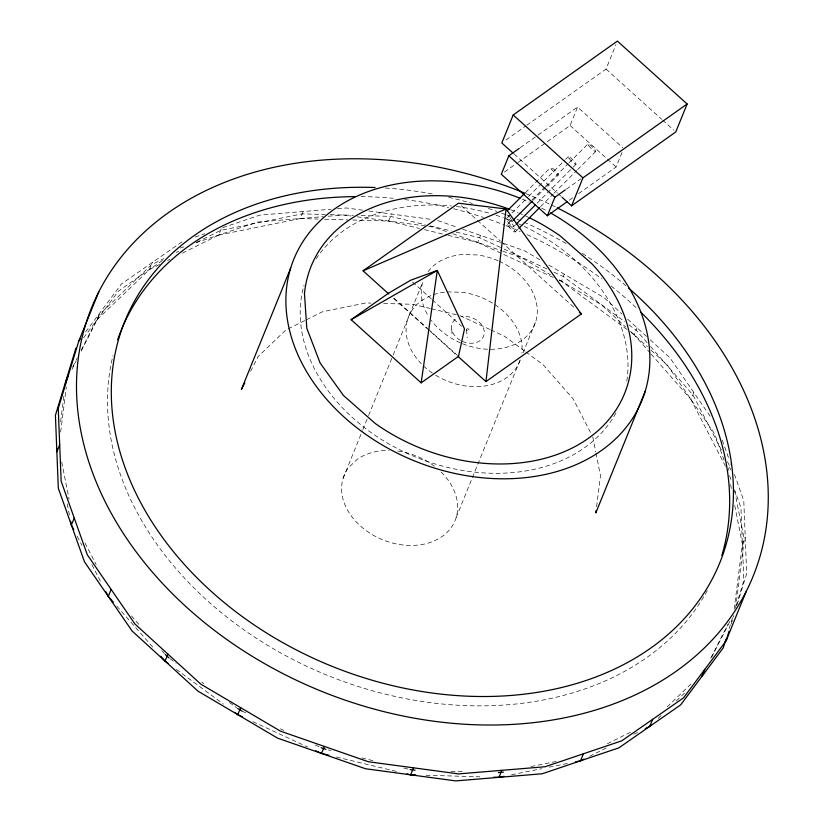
<?xml version="1.0" encoding="UTF-8"?>
<svg xmlns="http://www.w3.org/2000/svg" width="822" height="822" viewBox="0 0 822 822"><rect width="100%" height="100%" fill="white"/><g stroke="black" fill="none" stroke-linecap="round" stroke-linejoin="round"><path stroke-width="0.62" stroke-dasharray="4.11 3.08" d="M60.643 421.748L64.116 394.211M60.653 432.095L66.325 387.039M596.587 506.732L600.492 475.733L596.012 453.158M734.19 609.164L742.389 544.082L745.225 537.074M735.608 608.249L744.28 539.417L734.673 491.001M729.155 628.594L732.823 616.572M736.132 605.763L743.838 580.538L740.93 507.626L734.601 489.83M731.261 623.99L733.83 615.575M737.139 604.766L746.684 573.53L743.776 500.629L734.498 474.52M81.193 351.179L97.273 319.522L100.109 312.524M97.273 319.522L149.46 269.513L152.306 262.506M182.371 253.135L218.693 235.071L221.539 228.064M218.693 235.071L300.256 218.539L303.102 211.531M352.751 220.029L388.601 221.046L391.447 214.039M343.113 478.26L362.358 430.872M362.831 429.68L368.133 416.651M368.605 415.47L392.669 356.224M393.142 355.042L422.744 282.131A59.893 45.138 22.1 0 0 428.57 316.347M447.99 235.298L477.685 242.418L480.531 235.421M517.994 162.448L570.088 125.519L577.589 107.045L622.686 147.693M526.83 125.232L606.019 69.089L615.966 44.604M456.138 517.603L520.12 360.015M522.977 352.998L535.78 321.474M627.022 329.499L561.457 281.216L564.303 274.209M578.616 193.612L616.12 167.02L623.158 149.696M650.294 353.121L634.194 334.77L637.04 327.773M725.507 466.31L690.953 399.451L693.799 392.454M727.85 470.842L730.696 463.844M72.747 366.848L77.35 357.806M81.368 349.895L99.164 314.857L151.351 264.838L163.835 258.632M72.007 369.263L76.025 361.351M250.607 371.339L258.118 356.553L285.82 330.012L305.342 320.303M710.763 658.114L727.994 624.196M711.739 657.127L730.111 620.959M85.652 331.883L121.42 283.991L183.183 241.031M83.577 337.863L118.574 290.988L163.866 259.485M525.34 192.728L550.658 167.4M506.948 218.056L527.703 197.301M528.608 196.396L564.693 160.29M565.598 159.386L568.3 156.683M507.554 224.385L512.075 219.864M531.957 199.972L544.606 187.313M545.51 186.409L568.105 163.814M569.009 162.91L587.987 143.922M533.026 200.332L545.685 187.663M546.589 186.758L558.344 175.004M513.74 226.564L515.538 224.755M537.198 203.096L572.379 167.894M573.283 166.989L575.996 164.287M515.24 231.979L517.952 229.266M540.547 206.671L553.196 194.013M554.1 193.108L576.695 170.514M577.599 169.609L595.673 151.525M667.248 706.766L692.884 682.209M658.032 718.459L661.689 714.955M676.342 700.909L684.582 693.018M505.992 140.007L525.792 125.972M520.285 147.672L536.951 135.846M537.999 135.116L577.589 107.045M504.441 172.055L516.946 163.188M566.317 189.173L580.907 178.826M569.235 200.26L573.407 197.301M176.329 252.416L178.59 251.285M196.756 242.254L220.594 230.396L302.157 213.864L325.204 214.521M149.46 269.513L159.674 264.427M167.616 260.482L169.887 259.351M306.483 319.727L322.563 311.733L365.852 302.958L370.917 303.102M607.417 743.705L632.385 731.282M589.631 756.281L606.657 747.815M633.896 734.262L638.437 732.001M195.174 236.972L204.76 233.736M222.741 227.653L259.896 215.097L331.06 209.22M180.337 248.028L183.933 246.816M195.924 242.767L257.05 222.104L323.138 216.648M531.002 766.556L557.347 761.223M511.531 774.786L541.647 768.683M549.178 767.162L569.256 763.093M337.421 208.696L346.319 207.966L362.615 210.155M328.225 216.227L343.473 214.974L350.994 215.981M330.321 214.665L353.368 215.323M361.053 215.539L390.491 216.371L425.138 224.683M300.256 218.539L318.186 219.042M324.587 219.227L347.634 219.885M447.281 291.882L462.231 292.303A59.893 45.138 22.1 0 1 521.847 353.018M383.586 303.462L412.736 304.284L430.153 308.466M450.949 771.242L465.036 771.642M426.012 775.259L479.781 776.79M368.883 210.997L432.804 219.608M357.262 216.823L427.461 226.276M428.714 226.44L433.728 227.119L447.98 232.081M430.091 225.875L451.124 230.92M456.076 232.112L479.586 237.753L502.848 248.532M388.601 221.046L419.528 228.465M424.481 229.657L446.757 235M431.396 308.764L456.282 314.734M328.41 749.962L330.876 750.558M361.814 757.976L375.428 761.244M403.879 768.077L408.832 769.269M336.404 757.011L397.036 771.56M437.756 220.532L457.957 227.56M462.704 229.215L524.498 250.72L539.972 259.855M452.737 233.736L501.451 250.7M502.643 251.111L521.651 257.728L550.401 274.692M504.02 249.066L548.223 269.544M554.049 272.236L563.347 276.541L624.823 321.803M477.685 242.418L553.309 277.446M559.124 280.138L561.457 281.216M460.012 315.638L489.655 329.355M490.796 329.889L504.472 336.219L524.785 351.179M242.017 711.061L247.833 713.753M280.405 728.847L283.898 730.46M315.309 745.009L321.125 747.701M252.919 721.654L307.592 746.982M548.819 265.074L604.108 297.698L621.987 314.025M559.248 279.912L601.262 304.705L625.727 327.043M628.922 324.824L636.094 330.105L647.109 342.651M631.121 332.509L634.194 334.77M525.803 351.929L543.075 364.649L573.201 398.968L591.049 433.513M170.02 658.689L176.165 663.21M201.78 682.075L203.825 683.585M229.441 702.44L236.613 707.721M176.319 669.396L223.45 704.094M606.019 69.089L661.628 119.221M662.573 120.074L673.886 130.266M570.088 125.519L616.12 167.02M514.079 154.012L557.439 193.098M558.374 193.941L561.21 196.489M461.276 205.798L476.513 219.536M477.469 220.388L500.331 241M501.286 241.863L575.575 308.836M412.49 281.967L431.406 299.023M432.351 299.876L461.676 326.313M394.139 298.345L427.265 328.214M428.211 329.067L457.556 355.515M393.553 298.294L429.742 330.927M430.697 331.79L457.371 355.834M627.628 319.183L646.452 336.362M650.212 339.794L669.971 357.847L711.122 417.617M630.433 331.338L647.366 346.802M651.137 350.244L667.135 364.845L714.77 434.057L724.48 461.348M650.49 346.514L692.843 394.786L721.552 450.312M651.137 354.087L690.953 399.451M131.366 615.884L140.685 626.498M161.862 650.634L164.4 653.531M116.765 606.071L154.033 648.548M727.408 461.645L729.751 466.177L730.491 469.896M85.005 543.013L96.133 564.55M77.247 536.355L81.933 545.418M91.889 564.683L101.27 582.819M722.261 440.109L729.433 460.279M729.535 475.589L731.652 481.528M730.563 484.497L731.549 489.46M734.745 505.602L742.389 544.082M592.785 436.862L595.765 451.905M61.712 462.015L69.099 499.252M67.209 503.917L69.428 515.096M466.598 329.807L467.143 337.883M451.761 329.663L452.192 336.136M385.384 188.043A321.053 241.935 22.1 0 1 433.584 194.167M448.658 197.321A321.053 241.935 22.1 0 1 472.383 203.476M488.34 208.469A321.053 241.935 22.1 0 1 496.755 211.388M501.502 213.114A321.053 241.935 22.1 0 1 509.804 216.299M516.894 219.176A321.053 241.935 22.1 0 1 522.782 221.683M523.953 222.197A321.053 241.935 22.1 0 1 567.016 244.052M582.377 253.443A321.053 241.935 22.1 0 1 625.758 285.604M499.19 261.252A59.893 45.138 22.1 0 1 534.166 325.718A59.893 45.138 22.1 0 1 461.563 343.329M460.443 342.856A59.893 45.138 22.1 0 1 431.334 320.385M428.098 271.609A59.893 45.138 22.1 0 1 462.447 254.522L477.397 254.943A59.893 45.138 22.1 0 1 498.081 260.759M441.116 472.023A59.893 45.138 22.1 0 1 444.199 534.917A59.893 45.138 22.1 0 1 367.177 531.351A59.893 45.138 22.1 0 1 348.456 467.739L357.282 459.282A59.893 45.138 22.1 0 1 388.95 450.435M397.756 451.073A59.893 45.138 22.1 0 1 434.478 466.28M707.28 590.545A321.053 241.935 22.1 0 1 331.174 676.845A321.053 241.935 22.1 0 1 112.994 355.536M361.043 196.622A321.053 241.935 22.1 0 1 393.183 198.308M404.743 199.571A321.053 241.935 22.1 0 1 448.627 207.534M453.641 208.767A321.053 241.935 22.1 0 1 483.336 217.409M489.398 219.464A321.053 241.935 22.1 0 1 504.831 225.177M506.013 225.639A321.053 241.935 22.1 0 1 520.162 231.537M527.169 234.671A321.053 241.935 22.1 0 1 602.002 278.997M611.167 286.046A321.053 241.935 22.1 0 1 638.036 309.473M520.244 359.954A59.893 45.138 22.1 0 1 433.43 373.794M432.362 373.075A59.893 45.138 22.1 0 1 431.18 295.519M433.471 294.677A59.893 45.138 22.1 0 1 445.976 292.005M615.904 413.106A169.147 127.461 22.1 0 1 415.357 456.94A169.147 127.461 22.1 0 1 304.058 285.1M316.141 258.827A169.147 127.461 22.1 0 1 451.37 205.973M456.436 206.528A169.147 127.461 22.1 0 1 491.176 213.761M496.026 215.251A169.147 127.461 22.1 0 1 503.239 217.696M504.431 218.128A169.147 127.461 22.1 0 1 512.702 221.334M518.477 223.79A169.147 127.461 22.1 0 1 523.049 225.875M524.179 226.41A169.147 127.461 22.1 0 1 626.467 383.124M510.606 209.672A169.147 127.461 22.1 0 1 517.655 212.466M518.816 212.96A169.147 127.461 22.1 0 1 527.971 217.07M462.437 341.377A16.933 12.762 22.1 0 0 481.425 339.435A16.933 12.762 22.1 0 0 480.336 323.252L477.15 320.446A16.933 12.762 22.1 0 0 461.769 316.624M460.464 340.38A16.933 12.762 22.1 0 1 457.207 318.114M525.741 193.53A356.984 269.01 22.1 0 1 550.216 204.431M551.377 204.986A356.984 269.01 22.1 0 1 556.011 207.257M522.227 199.119A187.837 141.548 22.1 0 1 529.214 202.12M541.749 208.161A187.837 141.548 22.1 0 1 547.288 211.11M512.229 220.799A5.405 0.925 45 0 1 506.876 217.1M506.917 214.758A5.405 0.925 45 0 1 508.91 216.556M509.887 217.563A5.405 0.925 45 0 1 511.479 219.474M506.825 219.084A5.405 0.925 45 0 1 512.527 224.303A5.405 0.925 45 0 1 512.496 226.173A5.405 0.925 45 0 1 506.794 220.625M468.879 329.303L468.622 329.077A1.346 1.017 22.1 0 0 466.598 329.447A1.346 1.017 22.1 0 0 468.232 330.886A1.346 1.017 22.1 0 0 468.879 329.303M508.304 226.04A5.405 0.925 45 0 0 514.973 232.051A5.405 0.925 45 0 0 510.914 226.451A5.405 0.925 45 0 0 508.304 226.04M551.408 169.055A5.405 0.925 45 0 0 558.076 175.076A5.405 0.925 45 0 0 554.018 169.466A5.405 0.925 45 0 0 551.408 169.055M569.05 158.348A5.405 0.925 45 0 0 575.719 164.359A5.405 0.925 45 0 0 571.67 158.749A5.405 0.925 45 0 0 569.05 158.348M588.737 145.586A5.405 0.925 45 0 0 595.405 151.597A5.405 0.925 45 0 0 591.347 145.987A5.405 0.925 45 0 0 588.737 145.586"/><path stroke-width="1.23" d="M458.316 356.686L485.946 381.593L506.054 208.973L458.419 203.219L363.067 270.818L388.785 293.999M57.18 449.285L56.862 451.792L59.708 444.784M65.215 385.446L65.688 381.696L68.534 374.688M596.125 510.452L595.806 512.928L645.106 391.519M421.162 382.836L437.294 270.448L410.599 280.261L388.457 293.228L351.128 319.696L421.162 382.836L458.501 356.368L464.512 328.872L437.294 270.448L351.128 319.696M75.963 348.055L55.413 415.336L58.311 488.237L84.471 561.806L132.116 631.019L197.989 691.168L277.6 738.146L365.523 768.745L455.768 780.9L542.201 773.769L618.904 747.835L680.667 704.875L723.278 647.808L725.847 639.403M98.722 292.016L78.809 341.048L58.249 408.329L61.157 481.24L87.317 554.799L134.962 624.021L200.825 684.161L280.436 731.138L368.369 761.747L458.614 773.892L545.037 766.762L621.751 740.828L683.514 697.868L726.124 640.811L746.037 591.778M726.124 640.811L729.063 631.193M73.733 529.553L71.391 525.022L74.237 518.014M113.374 602.207L108.299 596.412L111.134 589.415M290.659 268.136L241.36 389.546L244.833 382.723M168.12 663.354L165.047 661.094L167.894 654.086M242.439 716.805L237.794 714.657L240.63 707.65M562.145 197.342L571.578 205.839L675.766 131.972L687.13 103.983L617.384 41.1L513.195 114.967L501.821 142.966L513.134 153.159M519.237 148.412L508.818 155.79L501.317 174.274L547.36 215.765L567.149 201.729M315.74 750.753L321.556 753.445L324.402 746.438M547.36 215.765L554.86 197.29L565.279 189.903M571.578 205.839L582.942 177.85L687.13 103.983M406.931 773.934L410.651 774.827L413.497 767.82M493.868 777.191L498.985 777.335L501.831 770.327M575.534 761.819L580.548 760.802L583.394 753.795M645.249 728.611L649.791 726.36L652.637 719.353M704.824 669.344L701.978 676.342L703.694 672.951M65.688 381.696L66.839 379.435M78.809 341.048L80.33 339.013M507.246 210.812L524.436 193.632M513.134 220.224L532.122 201.236M516.442 223.851L535.389 204.904M518.857 228.362L539.643 207.576M649.791 726.36L651.62 724.603M485.946 381.593L581.298 313.994L506.054 208.973L363.067 270.818M580.548 760.802L583.959 759.107M503.393 772.156L498.317 772.588M498.985 777.335L504.009 776.317M415.1 770.224L410.065 769.556M410.651 774.827L415.768 774.971M325.933 749.366L321.125 747.701M321.556 753.445L328.985 755.223M242.017 711.061L237.64 708.472M168.993 657.929L165.253 654.497M234.712 712.397L237.794 714.657M513.195 114.967L582.942 177.85M508.818 155.79L554.86 197.29M579.387 312.268L581.298 313.994M160.814 656.264L165.047 661.094M105.956 591.881L108.299 596.412M70.651 521.302L71.391 525.022M557.162 207.832A356.984 269.01 22.1 0 1 639.978 692.627A356.984 269.01 22.1 0 1 82.724 439.904A356.984 269.01 22.1 0 1 524.549 193.047M628.625 288.07A321.053 241.935 22.1 0 1 601.817 674.646A321.053 241.935 22.1 0 1 133.924 489.09A321.053 241.935 22.1 0 1 375.089 187.519M509.414 209.23A169.147 127.461 22.1 0 0 304.469 293.557L306.801 328.225L320.107 362.995L343.483 395.505L375.335 423.546A169.147 127.461 22.1 0 0 589.908 437.222A169.147 127.461 22.1 0 0 592.292 264.139L560.429 236.099A169.147 127.461 22.1 0 0 529.111 217.625M550.555 212.939A187.837 141.548 22.1 0 1 576.037 464.677A187.837 141.548 22.1 0 1 288.604 326.242A187.837 141.548 22.1 0 1 519.894 198.174M117.618 339.815A321.053 241.935 22.1 0 1 354.683 196.622M640.841 312.206A321.053 241.935 22.1 0 1 721.86 555.477"/></g></svg>
